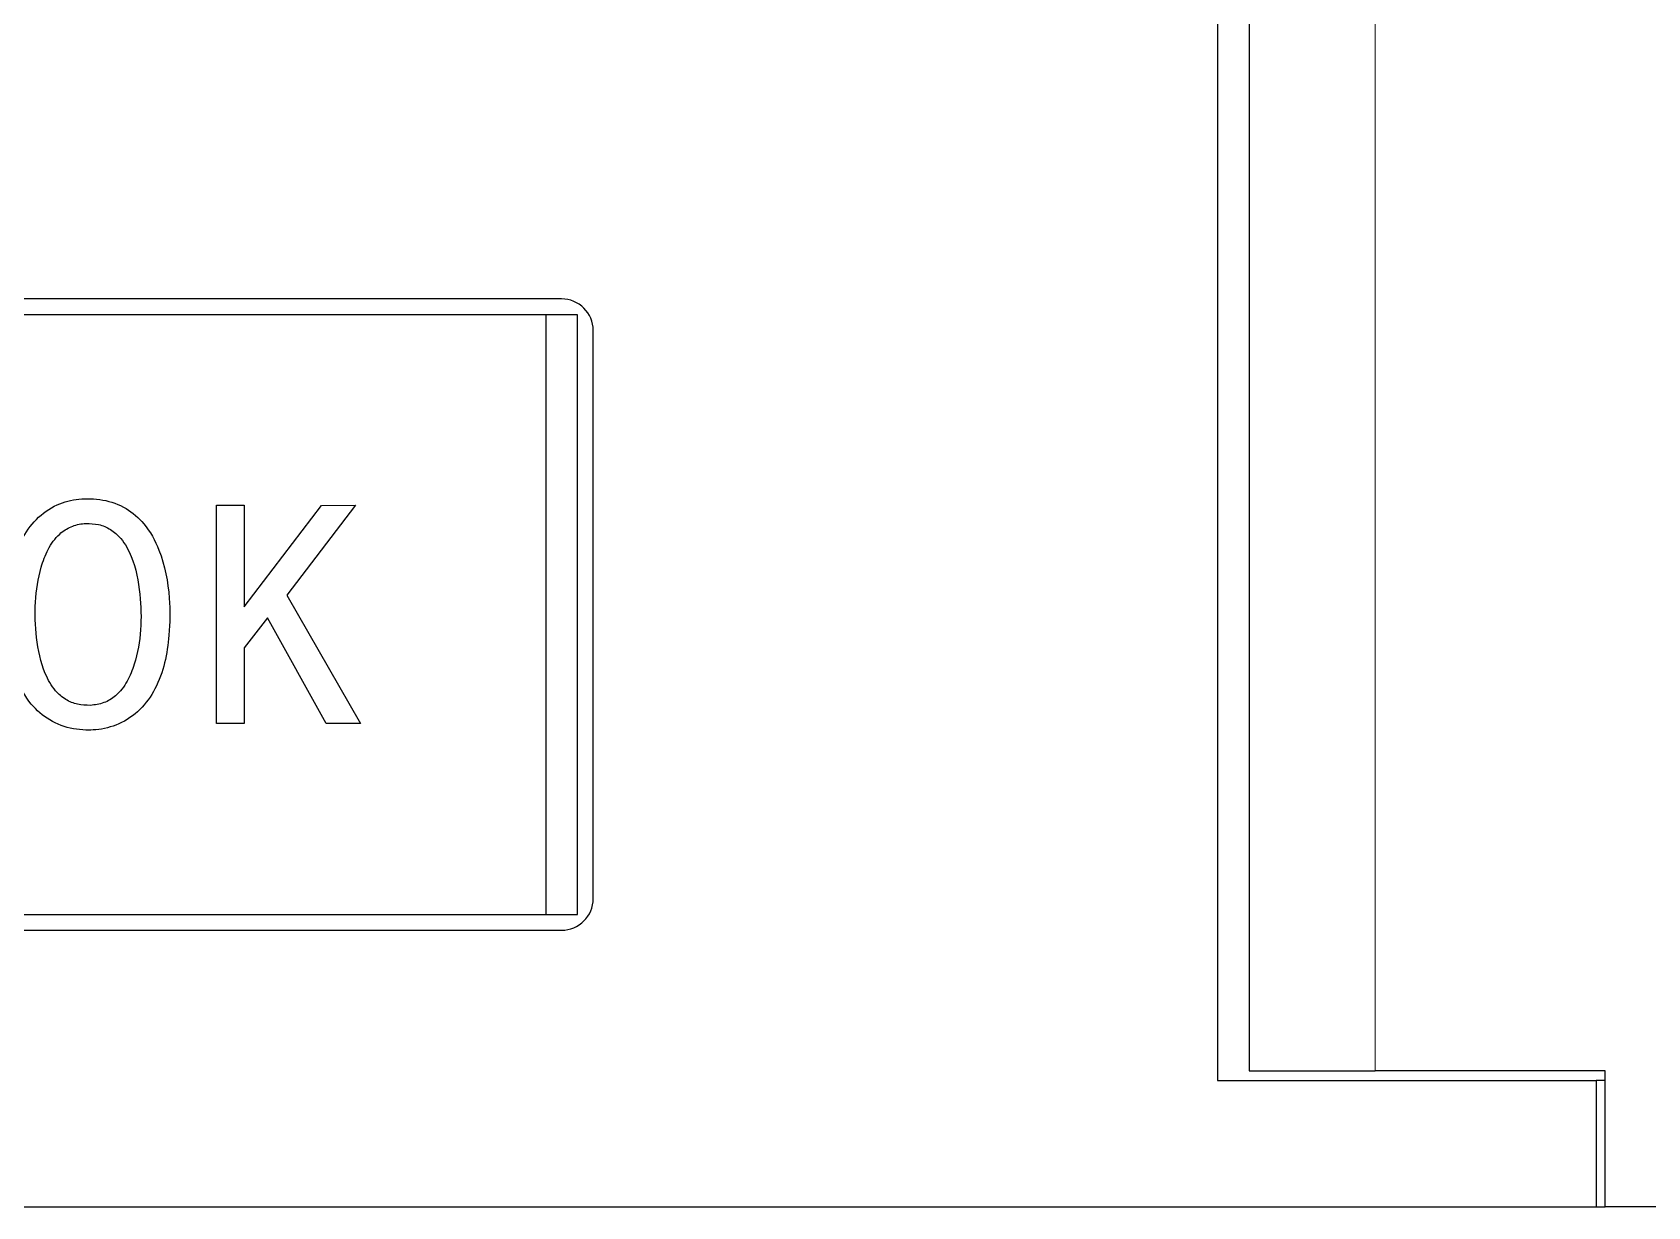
# Model space of a CAD drawing. Header units: millimetres. Extents: x 15 to 1184, y 5 to 836.
# Drawn here: x 606.1 to 611.22, y 656.8 to 660.52 of the extents above; entities that cross this region are included whole.
import ezdxf

# ---------------------------------------------------------------- set-up
doc = ezdxf.new("R2010")
doc.units = ezdxf.units.MM

msp = doc.modelspace()

# ---------------------------------------------------------------- linework, layer by layer
at = {"color": 7, "linetype": 'Continuous', "lineweight": 25}
for p, q in [((609.8565, 665.3963), (609.8565, 657.1987)), ((609.9565, 665.3687), (609.9565, 657.2287)), ((607.7785, 659.6747), (605.4385, 659.6747)), ((607.7285, 659.6247), (605.4885, 659.6247)), ((607.7285, 659.6247), (607.7285, 657.7247)), ((607.8285, 659.6247), (607.7285, 659.6247)), ((607.8285, 657.7247), (607.8285, 659.6247)), ((607.8785, 657.7747), (607.8785, 659.5747)), ((606.6852, 659.0209), (606.7731, 659.0209)), ((606.6852, 658.3295), (606.6852, 659.0209)), ((606.7731, 659.0209), (606.7731, 658.6989)), ((606.7731, 658.6989), (607.0179, 659.0206)), ((607.1257, 659.0209), (606.9076, 658.736)), ((607.0179, 659.0206), (607.1257, 659.0209)), ((606.9076, 658.736), (607.1416, 658.3294)), ((606.8472, 658.6643), (606.7731, 658.5688)), ((607.0329, 658.3294), (606.8472, 658.6643)), ((606.7731, 658.5688), (606.7731, 658.3295)), ((606.7731, 658.3295), (606.6852, 658.3295)), ((607.1416, 658.3294), (607.0329, 658.3294)), ((605.4885, 657.7247), (607.7285, 657.7247)), ((607.7285, 657.7247), (607.8285, 657.7247)), ((605.4385, 657.6747), (607.7785, 657.6747)), ((609.8565, 657.1987), (611.0565, 657.1987)), ((609.9565, 657.2287), (610.3565, 657.2287)), ((611.085, 657.2287), (610.3565, 657.2287)), ((611.0565, 657.1987), (611.0565, 656.7987)), ((611.085, 657.1987), (611.0565, 657.1987)), ((611.085, 656.7987), (611.085, 657.2287)), ((589.8565, 656.7987), (611.0565, 656.7987)), ((611.0565, 656.7987), (611.085, 656.7987)), ((613.2565, 656.7987), (611.085, 656.7987))]:
    msp.add_line(p, q, dxfattribs=at)
at = {"color": 8, "linetype": 'Continuous', "lineweight": 18}
msp.add_line((610.3565, 657.2287), (610.3565, 665.3687), dxfattribs=at)
at = {"color": 7, "linetype": 'Continuous', "lineweight": 25}
for centre, start, end in [((607.7785, 659.5747), 0, 90), ((607.7785, 657.7747), 270, 0)]:
    msp.add_arc(centre, 0.1, start, end, dxfattribs=at)
for points, knots in [([(606.2715, 658.3086), (606.2582, 658.3096), (606.2182, 658.3126), (606.155, 658.3365), (606.0905, 658.3924), (606.0383, 658.4887), (606.0184, 658.6094), (606.019, 658.758), (606.0462, 658.8842), (606.111, 658.9794), (606.1757, 659.025), (606.2375, 659.0409), (606.2733, 659.0414), (606.2853, 659.0415)], [0, 0, 0, 0, 0.03989, 0.119464, 0.19608, 0.289853, 0.439941, 0.554922, 0.734089, 0.813383, 0.893257, 0.964291, 1, 1, 1, 1]), ([(606.2853, 659.0415), (606.2987, 659.0406), (606.3381, 659.0378), (606.3999, 659.0153), (606.4632, 658.9597), (606.5164, 658.8626), (606.5386, 658.7392), (606.5374, 658.59), (606.5118, 658.4642), (606.446, 658.3704), (606.3791, 658.325), (606.3173, 658.3091), (606.2819, 658.3087), (606.2715, 658.3086)], [0, 0, 0, 0, 0.039894, 0.117697, 0.1909, 0.286796, 0.442168, 0.558554, 0.733055, 0.813518, 0.894411, 0.968993, 1, 1, 1, 1]), ([(606.2853, 658.3869), (606.2718, 658.3872), (606.2447, 658.388), (606.2058, 658.404), (606.1687, 658.4367), (606.1316, 658.5029), (606.1054, 658.6361), (606.1099, 658.7737), (606.1495, 658.882), (606.1816, 658.928), (606.2235, 658.9551), (606.2536, 658.9623), (606.2697, 658.9633), (606.2715, 658.9634)], [0, 0, 0, 0, 0.0545621, 0.1093021, 0.1664278, 0.2522475, 0.4110897, 0.712603, 0.7943583, 0.8767813, 0.9347716, 0.9926359, 1, 1, 1, 1]), ([(606.2715, 658.9634), (606.285, 658.963), (606.3122, 658.9621), (606.3513, 658.9456), (606.389, 658.9117), (606.4266, 658.8424), (606.4515, 658.7066), (606.4459, 658.5681), (606.4044, 658.462), (606.3714, 658.4187), (606.329, 658.3924), (606.3, 658.3887), (606.2853, 658.3869)], [0, 0, 0, 0, 0.054651, 0.10939, 0.168283, 0.257102, 0.423525, 0.723906, 0.803031, 0.882862, 0.940352, 1, 1, 1, 1])]:
    msp.add_open_spline(points, degree=3, knots=knots, dxfattribs=at)

doc.saveas('drawing.dxf')
